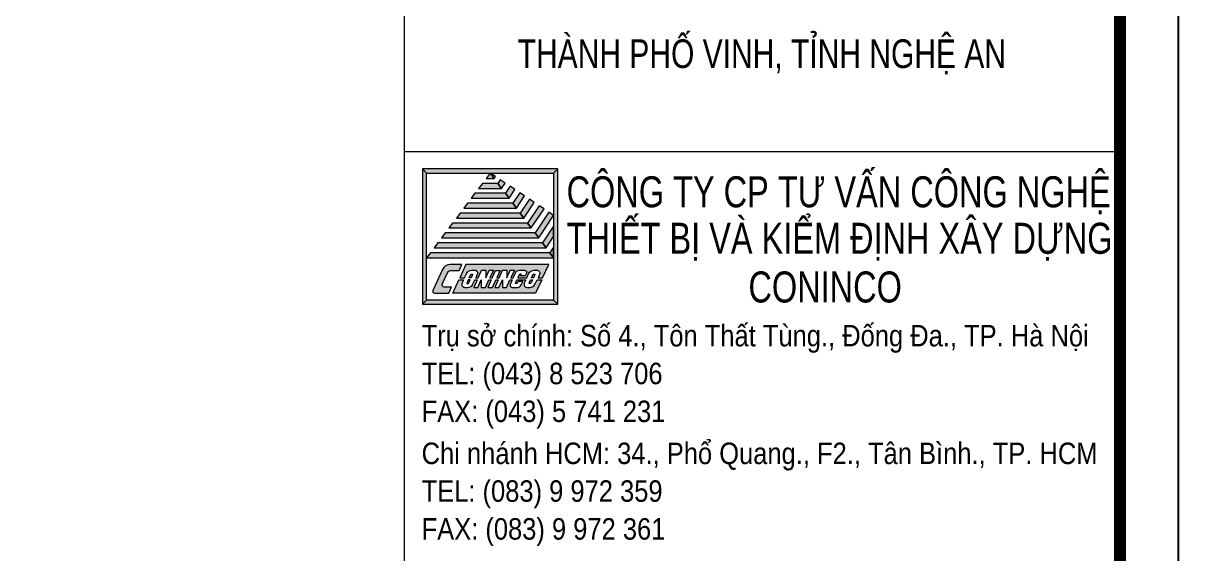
# Model space of a CAD drawing. Header units: metres. Extents: x 568006 to 1139366, y 2064802 to 4131555.
# Drawn here: x 569681.48 to 569724.26, y 2065239.75 to 2065259 of the extents above; entities that cross this region are included whole.
import ezdxf
from ezdxf.enums import TextEntityAlignment as Align
from ezdxf.xclip import XClip

# ---------------------------------------------------------------- set-up
doc = ezdxf.new("R2010")
doc.units = ezdxf.units.M
doc.header["$XCLIPFRAME"] = 0
doc.linetypes.add('ACAD_ISO10W100', pattern=[18.5, 12, -3, 0.5, -3])
doc.linetypes.add('CENTER', pattern=[2, 1.25, -0.25, 0.25, -0.25])
doc.layers.get('0').update_dxf_attribs({"linetype": 'CONTINUOUS'})
doc.layers.get('DEFPOINTS').update_dxf_attribs({"color": 152, "linetype": 'CONTINUOUS'})
for name, color, linetype, lineweight in [('A-KY HIEU', 34, 'CONTINUOUS', 20), ('A-TEXT', 7, 'CONTINUOUS', 18), ('E- RANH GIOI', 1, 'CENTER', 13), ('hung-demlonha', 7, 'CONTINUOUS', 15)]:
    doc.layers.add(name, color=color, linetype=linetype, lineweight=lineweight)
for name, color, linetype in [('BoThamCo', 94, 'CONTINUOUS'), ('datoHonHop', 42, 'CONTINUOUS'), ('ghi_chu', 7, 'CONTINUOUS'), ('LogDg', 7, 'CONTINUOUS'), ('SOLO', 7, 'CONTINUOUS'), ('TimDg', 222, 'CONTINUOUS'), ('ViaHeS', 32, 'CONTINUOUS')]:
    doc.layers.add(name, color=color, linetype=linetype)
doc.styles.add('ARIAL', font='arial.ttf', dxfattribs={"height": 5})
doc.styles.add('QH1', font='arialbd.ttf', dxfattribs={"width": 0.8})

# ---------------------------------------------------------------- blocks, each defined once
blk = doc.blocks.new('tmbc_khub')
at = {"layer": 'BoThamCo'}
blk.add_lwpolyline([(-63.098, 76.708, 0.010022), (-25.293, 90.244, 0.990741), (-26.569, 93.503, -0.010014), (-64.211, 80.026), (-167.249, 45.447, 1), (-166.135, 42.129)], format="xyb", close=True, dxfattribs=at)
at = {"layer": 'datoHonHop', "linetype": 'ByBlock'}
blk.add_lwpolyline([(-27.131, 121.072, -0.121118), (-17.218, 143.314, 0.257306), (-14.206, 162.384), (-23.08, 186.918), (-29.521, 190.029), (-136.648, 154.077), (-141.057, 145.214), (-118.786, 78.851), (-69.381, 95.431, 0.007975), (-39.85, 105.869, 0.265194)], format="xyb", close=True, dxfattribs=at)
at = {"layer": 'LogDg'}
blk.add_lwpolyline([(-145.434, 120.539), (-192.834, 104.632, 0.400458), (-197.985, 94.863), (-189.6, 65.326, 0.428104), (-170.398, 55.202), (-67.473, 89.743, 0.008886), (-34.387, 101.505, 0.278117), (-21.58, 117.706, -0.147047), (-11.053, 141.379, 0.270704), (-7.407, 161.224), (-17.453, 189.001, 0.407417), (-27.521, 193.864), (-136.655, 157.24, 0.414214), (-144.213, 142.045), (-140.395, 130.669, -0.414214), (-145.434, 120.539)], format="xyb", dxfattribs=at)
blk.add_lwpolyline([(-63.018, 76.471, 0.010023), (-25.202, 90.011, 0.991336), (-26.658, 93.737, -0.010014), (-64.291, 80.263), (-167.329, 45.684, 1), (-166.056, 41.892)], format="xyb", close=True, dxfattribs=at)
at = {"layer": 'SOLO'}
blk.add_lwpolyline([(-174.624, 60.112), (-73.802, 93.948)], dxfattribs=at)
at = {"layer": 'TimDg', "linetype": 'ACAD_ISO10W100', "ltscale": 0.75}
blk.add_lwpolyline([(507.546, 381.621), (291.324, 260.971), (120.566, 161.757, -0.050684), (-63.655, 78.367), (-512.602, -72.298), (-676.954, -124.133)], format="xyb", dxfattribs=at)
at = {"layer": 'ViaHeS'}
blk.add_lwpolyline([(-133.103, 121.513), (-188.814, 102.817), (-192.189, 96.416), (-183.164, 64.622), (-174.616, 60.115), (-69.381, 95.431, 0.007974), (-39.85, 105.869, 0.265195), (-27.131, 121.072, -0.121118), (-17.218, 143.314, 0.257306), (-14.206, 162.384), (-23.08, 186.918), (-29.521, 190.029), (-136.648, 154.077), (-141.057, 145.214), (-133.103, 121.513)], format="xyb", close=True, dxfattribs=at)
at = {"layer": 'hung-demlonha', "color": 7, "ltscale": 5, "style": 'QH1', "width": 0.65}
for tag, p in [('BT04', (-109.598, 191.643)), ('BT06', (-305.798, 171.199)), ('BT05', (-282.572, 137.244))]:
    blk.add_attdef(tag, text='', height=3.96, rotation=0, dxfattribs=at).set_placement(p, align=Align.CENTER)
blk = doc.blocks.new('A$C4EFA0292')
h = blk.add_hatch(color=0)
h.paths.add_polyline_path([(-0.3, 4.288), (0.3, 4.288), (0, 4.687)])
h.paths.add_polyline_path([(0.392, 4.426), (0, 4.687), (0.3, 4.288)])
h.paths.add_polyline_path([(4.687, 4.687), (5, 5), (-5, 5), (-4.688, 4.687)])
h.paths.add_polyline_path([(4.687, -4.688), (5, -5), (5, 5), (4.687, 4.687)])
h.paths.add_polyline_path([(-4.688, 4.687), (-5, 5), (-5, -5), (-4.688, -4.688)])
h.paths.add_polyline_path([(5, -5), (4.687, -4.688), (-4.688, -4.688), (-5, -5)])
h.paths.add_polyline_path([(0.34, -3.755), (0.593, -3.2), (0.427, -3.2), (0.17, -3.763), (-0.173, -3.763), (0.084, -3.2), (-0.088, -3.2), (-0.341, -3.755), (-0.651, -3.755), (-0.651, -3.201), (-0.904, -3.755), (-1.213, -3.755), (-0.96, -3.2), (-1.132, -3.2), (-1.268, -3.499, -0.293611), (-1.666, -3.755), (-1.872, -3.755, -0.546059), (-2.071, -3.445), (-1.959, -3.2), (-2.303, -3.2), (-2.749, -4.177), (3.361, -4.177), (3.807, -3.2), (3.464, -3.2), (3.327, -3.499, -0.293611), (2.929, -3.755), (2.723, -3.755, -0.546059), (2.524, -3.445), (2.636, -3.2), (1.98, -3.2), (1.873, -3.434, 0.750604), (1.914, -3.469, 0.385557), (2.018, -3.425), (2.06, -3.333), (2.404, -3.333), (2.294, -3.572, -0.293611), (2.01, -3.755), (1.626, -3.755, -0.546059), (1.484, -3.534), (1.637, -3.2), (1.465, -3.2), (1.212, -3.755), (0.902, -3.755), (0.902, -3.201), (0.649, -3.755)])
h.paths.add_polyline_path([(-1.785, -2.068), (-2.231, -3.044), (-1.888, -3.044), (-1.751, -2.745, -0.293611), (-1.353, -2.489), (-1.147, -2.489, -0.546059), (-0.948, -2.799), (-1.06, -3.044), (-0.888, -3.044), (-0.635, -2.489), (-0.326, -2.489), (-0.326, -3.044), (-0.073, -2.489), (0.237, -2.489), (-0.017, -3.044), (0.155, -3.044), (0.405, -2.497), (0.748, -2.497), (0.499, -3.044), (0.665, -3.044), (0.918, -2.489), (1.227, -2.489), (1.227, -3.044), (1.48, -2.489), (1.79, -2.489), (1.536, -3.044), (1.708, -3.044), (1.878, -2.672, -0.293611), (2.162, -2.489), (2.546, -2.489, -0.546059), (2.688, -2.711), (2.596, -2.911), (2.253, -2.911), (2.299, -2.811, 0.750604), (2.258, -2.775, 0.385557), (2.154, -2.82), (2.052, -3.044), (2.708, -3.044), (2.844, -2.745, -0.293611), (3.242, -2.489), (3.448, -2.489, -0.546059), (3.647, -2.799), (3.535, -3.044), (3.879, -3.044), (4.325, -2.068)])
h.paths.add_polyline_path([(-2.279, -2.505), (-2.079, -2.068), (-2.959, -2.068, 0.293611), (-3.521, -2.429), (-4.229, -3.978, 0.546059), (-4.101, -4.177), (-3.043, -4.177), (-2.843, -3.739), (-3.396, -3.739, -0.546059), (-3.538, -3.518), (-3.159, -2.688, -0.293611), (-2.874, -2.505)])
h.paths.add_polyline_path([(-1.442, -2.82), (-1.544, -3.044), (-1.404, -3.044), (-1.297, -2.811, 0.750604), (-1.338, -2.775, 0.385557)])
h.paths.add_polyline_path([(-1.475, -3.2), (-1.616, -3.2), (-1.722, -3.434, 0.750604), (-1.681, -3.469, 0.385557), (-1.577, -3.425)], flags=17)
h.paths.add_polyline_path([(3.298, -2.811, 0.750604), (3.257, -2.775, 0.385557), (3.153, -2.82), (3.051, -3.044), (3.192, -3.044)], flags=17)
h.paths.add_polyline_path([(3.12, -3.2), (2.98, -3.2), (2.873, -3.434, 0.750604), (2.914, -3.469, 0.385557), (3.018, -3.425)], flags=17)
h.paths.add_polyline_path([(4.687, -1.563), (4.413, -1.197), (-4.413, -1.197), (-4.688, -1.563)])
h.paths.add_polyline_path([(4.687, -0.786), (4.413, -1.197), (4.687, -1.563)])
h.paths.add_polyline_path([(4.687, -0.009), (4.687, 0.768), (3.865, -0.466), (4.139, -0.831)])
h.paths.add_polyline_path([(-3.865, -0.466), (-4.139, -0.831), (4.139, -0.831), (3.865, -0.466)])
h.paths.add_polyline_path([(3.591, -0.1), (3.316, 0.266), (-3.316, 0.266), (-3.591, -0.1)])
h.paths.add_polyline_path([(3.591, -0.1), (4.687, 1.545), (4.687, 1.562), (4.337, 1.796), (3.316, 0.266)])
h.paths.add_polyline_path([(3.978, 2.035), (3.62, 2.274), (2.768, 0.997), (3.042, 0.631)])
h.paths.add_polyline_path([(3.042, 0.631), (2.768, 0.997), (-2.768, 0.997), (-3.042, 0.631)])
h.paths.add_polyline_path([(2.494, 1.362), (2.22, 1.728), (-2.22, 1.728), (-2.494, 1.362)])
h.paths.add_polyline_path([(2.494, 1.362), (3.261, 2.513), (2.902, 2.753), (2.22, 1.728)])
h.paths.add_polyline_path([(1.945, 2.094), (2.544, 2.992), (2.185, 3.231), (1.671, 2.459)])
h.paths.add_polyline_path([(-1.671, 2.459), (-1.945, 2.094), (1.945, 2.094), (1.671, 2.459)])
h.paths.add_polyline_path([(1.827, 3.47), (1.468, 3.709), (1.123, 3.191), (1.397, 2.825)])
h.paths.add_polyline_path([(1.397, 2.825), (1.123, 3.191), (-1.123, 3.191), (-1.397, 2.825)])
h.paths.add_polyline_path([(0.848, 3.556), (1.109, 3.948), (0.751, 4.187), (0.574, 3.922)])
h.paths.add_polyline_path([(0.848, 3.556), (0.574, 3.922), (-0.574, 3.922), (-0.848, 3.556)])
at = {"color": 0}
for points in [[(5, 5), (-5, 5), (-4.688, 4.687), (4.687, 4.687), (5, 5)], [(-4.688, 4.687), (-5, 5), (-5, -5), (-4.688, -4.688), (-4.688, 4.687)], [(0, 4.687), (-0.3, 4.288), (0.3, 4.288), (0, 4.687)], [(0.392, 4.426), (0, 4.687), (0.3, 4.288), (0.392, 4.426)], [(5, 5), (4.687, 4.687), (4.687, -4.688), (5, -5), (5, 5)], [(0.574, 3.922), (-0.574, 3.922), (-0.848, 3.556), (0.848, 3.556), (0.574, 3.922)], [(1.109, 3.948), (0.751, 4.187), (0.574, 3.922), (0.848, 3.556), (1.109, 3.948)], [(1.827, 3.47), (1.468, 3.709), (1.123, 3.191), (1.397, 2.825), (1.827, 3.47)], [(1.123, 3.191), (-1.123, 3.191), (-1.397, 2.825), (1.397, 2.825), (1.123, 3.191)], [(2.544, 2.992), (2.185, 3.231), (1.671, 2.459), (1.945, 2.094), (2.544, 2.992)], [(3.261, 2.513), (2.902, 2.753), (2.22, 1.728), (2.494, 1.362), (3.261, 2.513)], [(1.671, 2.459), (-1.671, 2.459), (-1.945, 2.094), (1.945, 2.094), (1.671, 2.459)], [(3.978, 2.035), (3.62, 2.274), (2.768, 0.997), (3.042, 0.631), (3.978, 2.035)], [(4.687, 1.545), (4.687, 1.562), (4.337, 1.796), (3.316, 0.266), (3.591, -0.1), (4.687, 1.545)], [(2.768, 0.997), (-2.768, 0.997), (-3.042, 0.631), (3.042, 0.631), (2.768, 0.997)], [(2.22, 1.728), (-2.22, 1.728), (-2.494, 1.362), (2.494, 1.362), (2.22, 1.728)], [(3.316, 0.266), (-3.316, 0.266), (-3.591, -0.1), (3.591, -0.1), (3.316, 0.266)], [(4.687, -0.009), (4.687, 0.768), (3.865, -0.466), (4.139, -0.831), (4.687, -0.009)], [(3.865, -0.466), (-3.865, -0.466), (-4.139, -0.831), (4.139, -0.831), (3.865, -0.466)], [(4.687, -0.786), (4.413, -1.197), (4.687, -1.563), (4.687, -0.786)], [(4.413, -1.197), (-4.413, -1.197), (-4.688, -1.563), (4.687, -1.563), (4.413, -1.197)], [(4.687, -4.688), (-4.688, -4.688), (-5, -5), (5, -5), (4.687, -4.688)]]:
    blk.add_lwpolyline(points, close=True, dxfattribs=at)
for points in [[(-2.079, -2.068), (-2.959, -2.068, 0.293611), (-3.521, -2.429), (-4.229, -3.978, 0.546059), (-4.101, -4.177), (-3.043, -4.177), (-2.843, -3.739), (-3.396, -3.739, -0.546059), (-3.538, -3.518), (-3.159, -2.688, -0.293611), (-2.874, -2.505), (-2.279, -2.505), (-2.079, -2.068)], [(4.325, -2.068), (-1.785, -2.068), (-2.231, -3.044), (-1.888, -3.044), (-1.751, -2.745, -0.293611), (-1.353, -2.489), (-1.147, -2.489, -0.546059), (-0.948, -2.799), (-1.06, -3.044), (-0.888, -3.044), (-0.635, -2.489), (-0.326, -2.489), (-0.326, -3.044), (-0.073, -2.489), (0.237, -2.489), (-0.017, -3.044), (0.155, -3.044), (0.405, -2.497), (0.748, -2.497), (0.499, -3.044), (0.665, -3.044), (0.918, -2.489), (1.227, -2.489), (1.227, -3.044), (1.48, -2.489), (1.79, -2.489), (1.536, -3.044), (1.708, -3.044), (1.878, -2.672, -0.293611), (2.162, -2.489), (2.546, -2.489, -0.546059), (2.688, -2.711), (2.596, -2.911), (2.253, -2.911), (2.299, -2.811, 0.546059), (2.273, -2.771), (2.231, -2.771, 0.293611), (2.154, -2.82), (2.052, -3.044), (2.708, -3.044), (2.844, -2.745, -0.293611), (3.242, -2.489), (3.448, -2.489, -0.546059), (3.647, -2.799), (3.535, -3.044), (3.879, -3.044), (4.325, -2.068)], [(1.899, -3.474, -0.546059), (1.873, -3.434), (1.98, -3.2), (2.636, -3.2), (2.524, -3.445, 0.546059), (2.723, -3.755), (2.929, -3.755, 0.293611), (3.327, -3.499), (3.464, -3.2), (3.807, -3.2), (3.361, -4.177), (-2.749, -4.177), (-2.303, -3.2), (-1.959, -3.2), (-2.071, -3.445, 0.546059), (-1.872, -3.755), (-1.666, -3.755, 0.293611), (-1.268, -3.499), (-1.132, -3.2), (-0.96, -3.2), (-1.213, -3.755), (-0.904, -3.755), (-0.651, -3.201), (-0.651, -3.755), (-0.341, -3.755), (-0.088, -3.2), (0.084, -3.2), (-0.173, -3.763), (0.17, -3.763), (0.427, -3.2), (0.593, -3.2), (0.34, -3.755), (0.649, -3.755), (0.902, -3.201), (0.902, -3.755), (1.212, -3.755), (1.465, -3.2), (1.637, -3.2), (1.484, -3.534, 0.546059), (1.626, -3.755), (2.01, -3.755, 0.293611), (2.294, -3.572), (2.404, -3.333), (2.06, -3.333), (2.018, -3.425, -0.293611), (1.942, -3.474), (1.899, -3.474, -0.546059)], [(-1.475, -3.2), (-1.616, -3.2), (-1.722, -3.434, 0.546055), (-1.697, -3.474, 0.000001), (-1.697, -3.474, 0.000002), (-1.697, -3.474), (-1.697, -3.474), (-1.654, -3.474, 0.293611), (-1.577, -3.425), (-1.475, -3.2)], [(-1.323, -2.771, -0.546059), (-1.297, -2.811), (-1.404, -3.044), (-1.544, -3.044), (-1.442, -2.82, -0.293611), (-1.365, -2.771), (-1.323, -2.771, -0.546059)], [(2.899, -3.474, -0.546059), (2.873, -3.434), (2.98, -3.2), (3.12, -3.2), (3.018, -3.425, -0.293611), (2.941, -3.474), (2.899, -3.474, -0.546059)], [(3.273, -2.771, -0.546059), (3.298, -2.811), (3.192, -3.044), (3.051, -3.044), (3.153, -2.82, -0.293611), (3.23, -2.771), (3.273, -2.771, -0.546059)]]:
    blk.add_lwpolyline(points, format="xyb", close=True, dxfattribs=at)
blk = doc.blocks.new('A$C33BC4D2A')
at = {"layer": 'A-KY HIEU', "color": 0}
for p, q in [((353.66, -4.9), (353.66, -292.1)), ((353.66, -146.09), (414.98, -146.09))]:
    blk.add_line(p, q, dxfattribs=at)
at = {"layer": 'A-KY HIEU', "color": 0, "const_width": 1.02}
blk.add_lwpolyline([(14.35, -292.1), (14.35, -4.9), (414.98, -4.9), (414.98, -292.1)], close=True, dxfattribs=at)
at = {"layer": 'DEFPOINTS', "color": 125}
blk.add_lwpolyline([(0, -297), (420, -297), (420, 0), (0, 0)], close=True, dxfattribs=at)
at = {"layer": 'A-KY HIEU', "lineweight": -3, "xscale": 1.160142688442082, "yscale": 1.160142688442082, "zscale": 1.160142688442082}
blk.add_blockref('A$C4EFA0292', (361.02, -153.36), dxfattribs=at)
at = {"layer": 'A-TEXT', "style": 'ARIAL', "width": 0.75}
blk.add_text('THÀNH PHỐ VINH, TỈNH NGHỆ AN', height=2.4529, dxfattribs=at).set_placement((384.3, -138.93), align=Align.CENTER)
at = {"layer": 'A-TEXT', "style": 'ARIAL'}
for s, height, width, p in [('CÔNG TY CP TƯ VẤN CÔNG NGHỆ', 2.6573, 0.75, (367.57, -150.86)), ('THIẾT BỊ VÀ KIỂM ĐỊNH XÂY DỰNG', 2.6573, 0.75, (367.57, -154.84)), ('CONINCO', 2.657, 0.75, (383.15, -159.01)), ('Trụ sở chính: Số 4., Tôn Thất Tùng., Đống Đa., TP. Hà Nội', 1.8397, 0.85, (355.15, -162.77)), ('TEL: (043) 8 523 706', 1.8397, 0.85, (355.15, -166.01)), ('FAX: (043) 5 741 231', 1.8397, 0.85, (355.15, -169.25)), ('Chi nhánh HCM: 34., Phổ Quang., F2., Tân Bình., TP. HCM', 1.8397, 0.85, (355.15, -172.85)), ('TEL: (083) 9 972 359', 1.8397, 0.85, (355.15, -176.08)), ('FAX: (083) 9 972 361', 1.8397, 0.85, (355.15, -179.32))]:
    blk.add_text(s, height=height, dxfattribs=dict(at, width=width)).set_placement(p)

msp = doc.modelspace()

# ---------------------------------------------------------------- block references
at = {"layer": 'ghi_chu'}
ref = msp.add_blockref('tmbc_khub', (569786.408, 2065163.987), dxfattribs=at)
XClip(ref).set_block_clipping_path([(-201.6066774619, 54.738211852), (-109.9841080916, 137.3826739991)])

# ---------------------------------------------------------------- next in the draw order: block references
at = {"layer": 'E- RANH GIOI', "xscale": 0.4242857142857144, "yscale": 0.4242857142857144, "zscale": 0.4242857142857144}
msp.add_blockref('A$C33BC4D2A', (569545.269, 2065316.331), dxfattribs=at)

doc.saveas('drawing.dxf')
